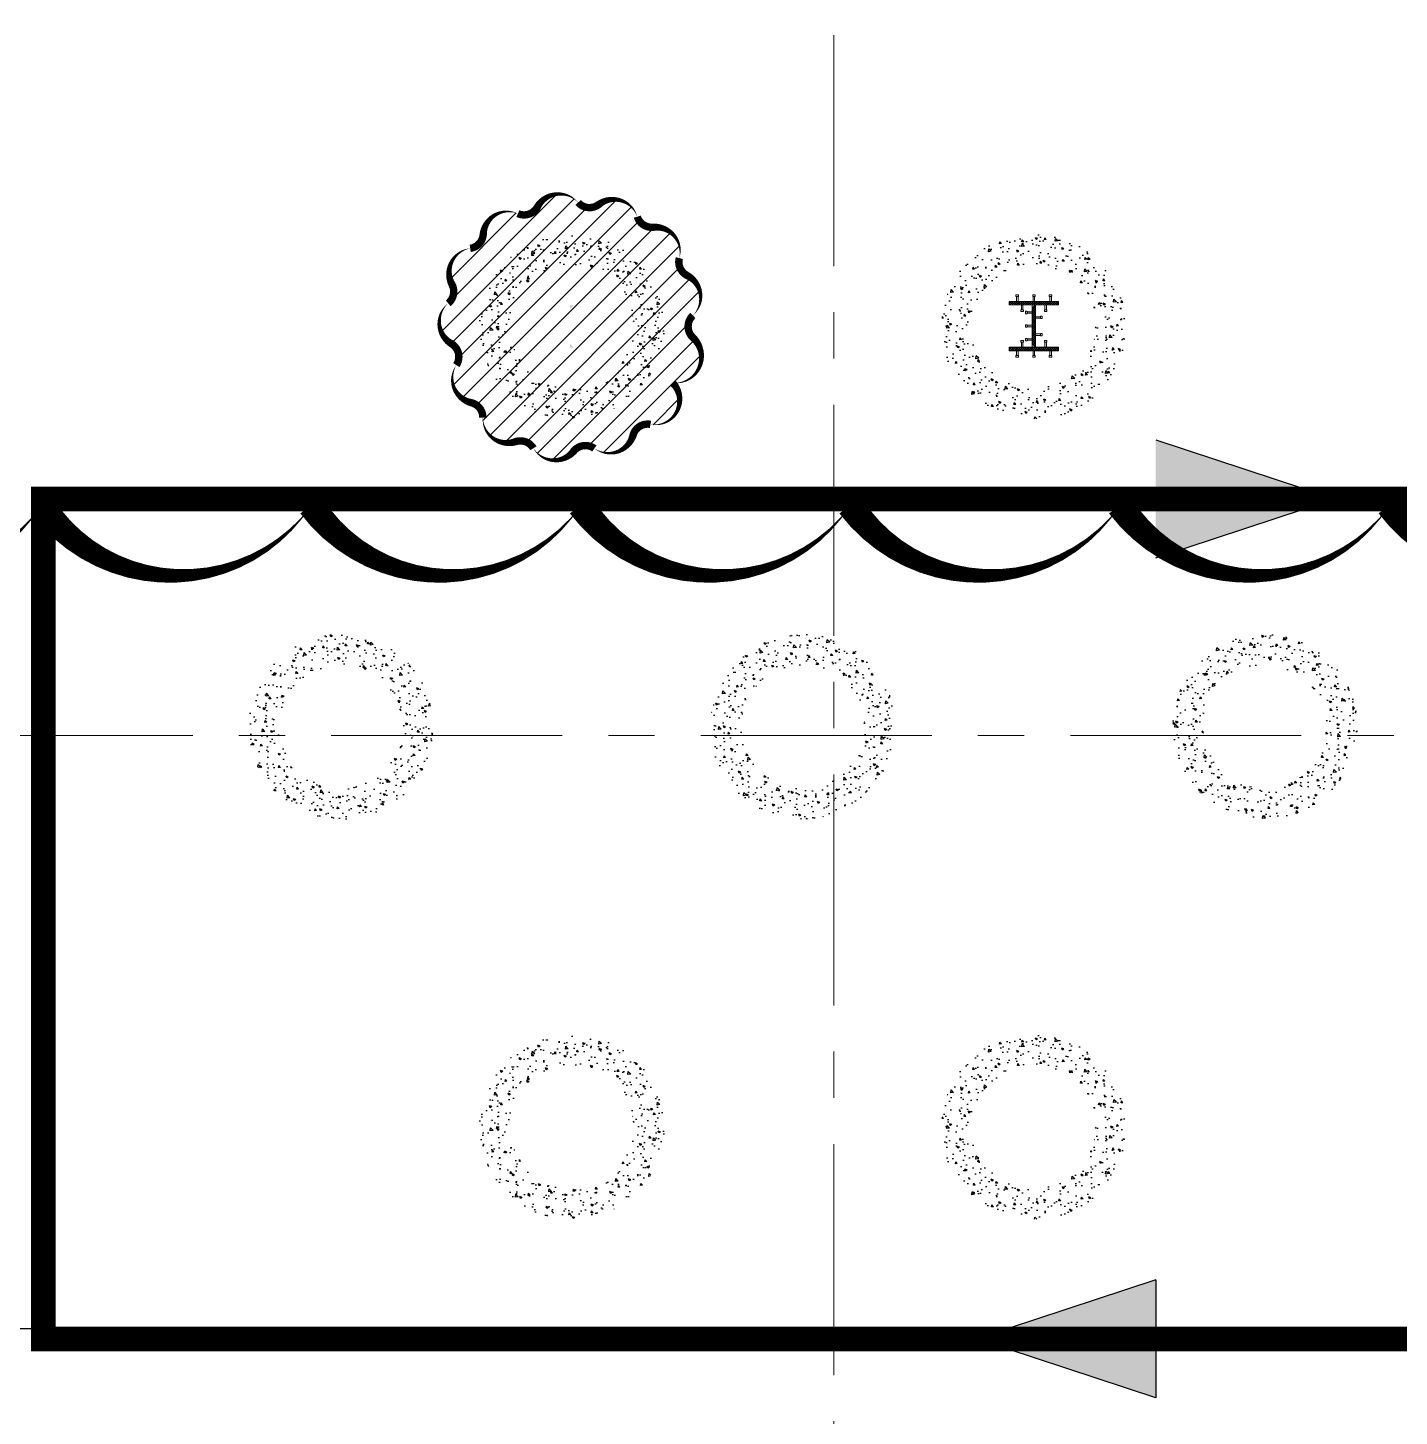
# Model space of a CAD drawing. Header units: millimetres. Extents: x -346728 to 1320345, y -537202 to -385966.
# Drawn here: x 383628 to 394762, y -445417 to -434149 of the extents above; entities that cross this region are included whole.
import ezdxf

# ---------------------------------------------------------------- set-up
doc = ezdxf.new("R2010")
doc.units = ezdxf.units.MM
doc.header["$LTSCALE"] = 100
doc.linetypes.add('X1326_GLB$0$CENTER', pattern=[2, 1.25, -0.25, 0.25, -0.25])
for name, color, linetype, lineweight in [('A-giao thong', 8, 'Continuous', 15), ('KCMANH', 8, 'Continuous', 13), ('KINGPOST', 5, 'Continuous', 20), ('X1326_GLB$0$A-tim', 8, 'X1326_GLB$0$CENTER', 9)]:
    doc.layers.add(name, color=color, linetype=linetype, lineweight=lineweight)
for name, color, linetype in [('hach', 253, 'Continuous'), ('PL', 3, 'Continuous'), ('thep doc', 6, 'Continuous'), ('X1326_COL_B4$0$CS', 253, 'Continuous')]:
    doc.layers.add(name, color=color, linetype=linetype)
pattern_1 = [(45, (188543.33, 11377564.439), (-8.980256121, 8.980256121), []), (135, (188543.33, 11377564.439), (-8.980256121, -8.980256121), [])]

# ---------------------------------------------------------------- blocks, each defined once
blk = doc.blocks.new('LVL-KHUNGTEN')
blk.add_lwpolyline([(61072.9, 41092.8), (119123.5, 41092.8), (119123.5, 61.9), (61072.9, 61.9)], close=True)
blk = doc.blocks.new('KP50 TOI SAN L1')
at = {"ltscale": 0.1}
h = blk.add_hatch(color=3, dxfattribs=at)
h.dxf.hatch_style = 1
h.paths.add_polyline_path([(14, 171), (-14, 171), (-14, 142)])
h.paths.add_polyline_path([(-14, -142), (-14, -171), (14, -171)])
at = {"layer": 'KCMANH', "linetype": 'ByBlock'}
h = blk.add_hatch(dxfattribs=at)
h.set_pattern_fill('ANSI37', color=3, scale=4, style=0)
h.set_pattern_definition(pattern_1)
h.paths.add_polyline_path([(-200, 200), (-200, 171), (200, 171), (200, 200)])
h = blk.add_hatch(dxfattribs=at)
h.set_pattern_fill('ANSI37', color=3, scale=4, style=0)
h.set_pattern_definition([(45, (188728.93, 11377564.439), (-8.980256121, 8.980256121), []), (135, (188728.93, 11377564.439), (-8.980256121, -8.980256121), [])])
h.paths.add_polyline_path([(14, 171), (-14, 142), (-14, -142), (14, -171)])
h = blk.add_hatch(dxfattribs=at)
h.set_pattern_fill('ANSI37', color=3, scale=4, style=0)
h.set_pattern_definition(pattern_1)
h.paths.add_polyline_path([(-200, -171), (-200, -200), (200, -200), (200, -171)])
for p, q in [((-125, 253), (-146, 253)), ((-146, 240), (-146, 253)), ((-125, 240), (-146, 240)), ((-142, 200), (-142, 240)), ((-129, 200), (-129, 240)), ((-125, 240), (-125, 253)), ((-10, 253), (10, 253)), ((-10, 240), (-10, 253)), ((-10, 240), (10, 240)), ((-6, 200), (-6, 240)), ((6, 200), (6, 240)), ((10, 240), (10, 253)), ((125, 253), (146, 253)), ((125, 240), (125, 253)), ((125, 240), (146, 240)), ((129, 200), (129, 240)), ((142, 200), (142, 240)), ((146, 240), (146, 253)), ((-85, 131), (-106, 131)), ((-106, 131), (-106, 118)), ((-85, 118), (-106, 118)), ((-102, 171), (-102, 131)), ((-89, 171), (-89, 131)), ((-85, 131), (-85, 118)), ((-67, 100), (-67, 120)), ((-54, 120), (-67, 120)), ((-54, 100), (-54, 120)), ((-14, 116), (-54, 116)), ((85, 131), (106, 131)), ((85, 131), (85, 118)), ((85, 118), (106, 118)), ((89, 171), (89, 131)), ((102, 171), (102, 131)), ((106, 131), (106, 118)), ((-54, 100), (-67, 100)), ((-67, 10), (-67, -10)), ((-54, 10), (-67, 10)), ((-14, 104), (-54, 104)), ((-54, 10), (-54, -10)), ((-14, 6), (-54, 6)), ((14, 76), (54, 76)), ((14, 64), (54, 64)), ((54, 60), (54, 80)), ((54, 80), (67, 80)), ((54, 60), (67, 60)), ((67, 60), (67, 80)), ((-54, -10), (-67, -10)), ((-67, -100), (-67, -120)), ((-54, -100), (-67, -100)), ((-14, -6), (-54, -6)), ((-54, -100), (-54, -120)), ((-14, -104), (-54, -104)), ((14, -64), (54, -64)), ((14, -76), (54, -76)), ((54, -60), (54, -80)), ((54, -60), (67, -60)), ((54, -80), (67, -80)), ((67, -60), (67, -80)), ((-142, -200), (-142, -240)), ((-129, -200), (-129, -240)), ((-85, -118), (-106, -118)), ((-106, -131), (-106, -118)), ((-85, -131), (-106, -131)), ((-102, -171), (-102, -131)), ((-89, -171), (-89, -131)), ((-85, -131), (-85, -118)), ((-54, -120), (-67, -120)), ((-14, -116), (-54, -116)), ((-6, -200), (-6, -240)), ((6, -200), (6, -240)), ((85, -118), (106, -118)), ((85, -131), (85, -118)), ((85, -131), (106, -131)), ((89, -171), (89, -131)), ((102, -171), (102, -131)), ((106, -131), (106, -118)), ((129, -200), (129, -240)), ((142, -200), (142, -240)), ((-125, -240), (-146, -240)), ((-146, -240), (-146, -253)), ((-125, -253), (-146, -253)), ((-125, -240), (-125, -253)), ((-10, -240), (10, -240)), ((-10, -240), (-10, -253)), ((-10, -253), (10, -253)), ((10, -240), (10, -253)), ((125, -240), (146, -240)), ((125, -240), (125, -253)), ((125, -253), (146, -253)), ((146, -240), (146, -253))]:
    blk.add_line(p, q, dxfattribs=at)
at = {"layer": 'KCMANH', "color": 3, "linetype": 'ByBlock'}
blk.add_line((-200, 200), (200, 200), dxfattribs=at)
at = {"layer": 'KINGPOST', "color": 3, "linetype": 'ByBlock'}
for p, q in [((-200, 171), (-200, 200)), ((-200, 171), (200, 171)), ((-14, 171), (-14, -171)), ((-14, 142), (14, 171)), ((14, 171), (14, -171)), ((200, 171), (200, 200)), ((-200, -171), (200, -171)), ((-200, -171), (-200, -200)), ((-200, -200), (200, -200)), ((-14, -142), (14, -171)), ((200, -171), (200, -200))]:
    blk.add_line(p, q, dxfattribs=at)
at = {"layer": 'KINGPOST', "color": 6, "linetype": 'ByBlock'}
blk.add_lwpolyline([(-14, 0), (14, 0)], dxfattribs=at)
blk = doc.blocks.new('B1 Kingpost Layout Plan1')
at = {"layer": 'KCMANH', "linetype": 'ByBlock'}
blk.add_blockref('KP50 TOI SAN L1', (21200, -21804, 0), dxfattribs=at)

msp = doc.modelspace()

# ---------------------------------------------------------------- hatches: boundary and pattern name
at = {"ltscale": 0.1}
h = msp.add_hatch(color=3, dxfattribs=at)
h.dxf.hatch_style = 1
h.paths.add_polyline_path([(388060.3, -436402.8), (388031.5, -436402.8), (388031.5, -436431.6)])
h.paths.add_polyline_path([(388031.5, -436716.4), (388031.5, -436745.2), (388060.3, -436745.2)])
at = {"layer": 'A-giao thong', "transparency": 33554572}
h = msp.add_hatch(dxfattribs=at)
h.set_pattern_fill('ANSI31', color=256, scale=1000)
h.set_pattern_definition([(45, (349696.97, -533830.62), (-88.38835, 88.38835), [])])
edge = h.paths.add_edge_path()
edge.add_arc((388891.1, -436338.3), 200.1, 313.189, 423.189)
edge.add_arc((389036.9, -436049.8), 123.2, 165.32463, 243.189, ccw=False)
edge.add_arc((388723.9, -435967.8), 200.3, 345.32463, 455.32463)
edge.add_arc((388693.9, -435645.7), 123.2, 197.45235, 275.32463, ccw=False)
edge.add_arc((388385.3, -435742.7), 200.2, 17.45235, 127.45235)
edge.add_arc((388188.7, -435485.9), 123.2, 221.33742, 307.45235, ccw=False)
edge.add_arc((387943.6, -435701.5), 203.2, 41.33742, 151.33742)
edge.add_arc((387657.2, -435545), 123.2, 245.97207, 331.33742, ccw=False)
edge.add_arc((387525.5, -435840.4), 200.3, 65.97207, 175.97207)
edge.add_arc((387202.9, -435817.6), 123.2, 278.09941, 355.97207, ccw=False)
edge.add_arc((387248.5, -436137.9), 200.3, 98.09941, 208.09941)
edge.add_arc((386963.1, -436290.3), 123.2, -50.51419, 28.09941, ccw=False)
edge.add_arc((387169, -436540.2), 200.7, 129.48581, 239.48581)
edge.add_arc((387004.6, -436819.2), 123.2, -33.38585, 59.48581, ccw=False)
edge.add_arc((387274.5, -436997.1), 200.1, 146.61415, 256.61415)
edge.add_arc((387199.7, -437311.6), 123.2, -1.25134, 76.61415, ccw=False)
edge.add_arc((387523.1, -437318.7), 200.3, 178.74866, 288.74866)
edge.add_arc((387627.1, -437625), 123.2, 30.87684, 108.74866, ccw=False)
edge.add_arc((387904.7, -437459.1), 200.2, 210.87684, 320.87684)
edge.add_arc((388155.6, -437663.1), 123.2, 54.01227, 140.87684, ccw=False)
edge.add_arc((388347.3, -437399.1), 203.1, 234.01227, 344.01227)
edge.add_arc((388661, -437489), 123.2, 79.39644, 164.01227, ccw=False)
edge.add_arc((388720.6, -437171), 200.3, 259.39644, 404.1286)
edge.add_arc((388885.4, -436820.7), 212, 264.27964, 407.39823)
edge.add_arc((389112.3, -436574), 123.2, 133.189, 227.39823, ccw=False)
at = {"layer": 'hach'}
h = msp.add_hatch(dxfattribs=at)
h.set_pattern_fill('ANSI31', color=256, scale=70)
h.set_pattern_definition([(45, (342151.22, -508591.22), (-157.15448, 157.15448), [])])
h.paths.add_polyline_path([(362433.4, -410142.2), (348853.9, -428107.5), (376146.7, -501359), (382446.8, -503970.9), (458369.1, -469396.6), (462927.9, -462329.4), (462919.8, -415142.7), (457917.8, -410142.2)])
h.paths.add_polyline_path([(363030.6, -411342.2), (350208.3, -428305.7), (377088.8, -500450.6), (382424.3, -502662.6), (457551.5, -468450.4), (461727.8, -461976.1), (461719.7, -415639.4), (457420.9, -411342.2)], flags=16)
h = msp.add_hatch(dxfattribs=at)
h.set_pattern_fill('AR-CONC', color=256, scale=4)
h.set_pattern_definition([(50, (342151.2, -508591.2), (728.7387, -63.7563), [76.2, -838.2]), (355, (342151.2, -508591.2), (-140.9737, 764.2274), [60.96, -670.5623]), (100.45144, (342211.95, -508596.54), (587.765, 700.471), [64.76, -712.361]), (46.1842, (342151.2, -508388), (1084.316, -168.1693), [114.3, -1257.3]), (96.63556, (342241.6, -508402), (949.6165, 989.7045), [97.14, -1068.5424]), (351.18415, (342151.2, -508388), (949.6165, 989.7045), [91.44, -1005.839]), (21, (342252.8, -508438.8), (606.4576, -409.0608), [76.2, -838.2]), (326, (342252.8, -508438.8), (247.208, 736.752), [60.96, -670.56]), (71.45144, (342303.36, -508472.9), (853.6657, 327.691), [64.76, -712.3598]), (37.5, (342151.22, -508591.22), (12.3544, 338.22016), [0, -662.432, 0, -680.72, 0, -673.1]), (7.5, (342151.22, -508591.22), (267.27865, 400.7223), [0, -388.112, 0, -647.192, 0, -256.54]), (327.5, (341924.65, -508591.22), (542.3624, -22.91498), [0, -254, 0, -792.48, 0, -1051.56]), (317.5, (341823.05, -508591.2), (592.5167, 101.706), [0, -330.2, 0, -526.288, 0, -746.76])])
h.paths.add_polyline_path([(362433.4, -410142.2), (348853.9, -428107.5), (376146.7, -501359), (382446.8, -503970.9), (458369.1, -469396.6), (462927.9, -462329.4), (462919.8, -415142.7), (457917.8, -410142.2)])
h.paths.add_polyline_path([(363030.6, -411342.2), (350208.3, -428305.7), (377088.8, -500450.6), (382424.3, -502662.6), (457551.5, -468450.4), (461727.8, -461976.1), (461719.7, -415639.4), (457420.9, -411342.2)], flags=16)
at = {"layer": 'PL'}
h = msp.add_hatch(dxfattribs=at)
h.set_pattern_fill('AR-CONC', color=6)
h.set_pattern_definition([(130, (395547.7, -449035.26), (-182.1847, -15.9391), [19.05, -209.55]), (185, (395547.7, -449035.26), (35.2434, 191.0568), [15.24, -167.6406]), (79.5486, (395532.52, -449036.6), (-146.9412, 175.1178), [16.19, -178.0902]), (133.8158, (395547.7, -448984.46), (-271.079, -42.0423), [28.575, -314.325]), (83.3644, (395525.12, -448987.97), (-237.404, 247.426), [24.285, -267.1356]), (188.8158, (395547.7, -448984.46), (-237.404, 247.426), [22.86, -251.4597]), (159, (395522.3, -448997.16), (-151.6144, -102.2652), [19.05, -209.55]), (214, (395522.3, -448997.16), (-61.802, 184.188), [15.24, -167.64]), (108.5486, (395509.67, -449005.69), (-213.4164, 81.9228), [16.19, -178.09]), (142.5, (395547.706, -449035.264), (-3.0886, 84.55504), [0, -165.608, 0, -170.18, 0, -168.275]), (172.5, (395547.71, -449035.26), (-66.81966, 100.1806), [0, -97.028, 0, -161.798, 0, -64.135]), (212.5, (395604.35, -449035.264), (-135.5906, -5.72874), [0, -63.5, 0, -198.12, 0, -262.89]), (222.5, (395629.75, -449035.26), (-148.1292, 25.4265), [0, -82.55, 0, -131.572, 0, -186.69])])
edge = h.paths.add_edge_path()
edge.add_ellipse((388045.9, -436574), major_axis=(530.3, 530.3), ratio=1, start_angle=135, end_angle=315)
edge.add_ellipse((388045.9, -436574), major_axis=(530.3, 530.3), ratio=1, start_angle=315, end_angle=495)
edge = h.paths.add_edge_path(flags=16)
edge.add_ellipse((388045.9, -436574), major_axis=(-353.6, 353.6), ratio=1, start_angle=45, end_angle=225, ccw=False)
edge.add_ellipse((388045.9, -436574), major_axis=(-353.6, 353.6), ratio=1, start_angle=-135, end_angle=45, ccw=False)
h.paths.add_polyline_path([(388045.9, -436074), (388479, -436824), (387612.9, -436824)], flags=0)
h = msp.add_hatch(dxfattribs=at)
h.set_pattern_fill('AR-CONC', color=6)
h.set_pattern_definition([(130, (395547.7, -449035.26), (-182.1847, -15.9391), [19.05, -209.55]), (185, (395547.7, -449035.26), (35.2434, 191.0568), [15.24, -167.6406]), (79.5486, (395532.52, -449036.6), (-146.9412, 175.1178), [16.19, -178.0902]), (133.8158, (395547.7, -448984.46), (-271.079, -42.0423), [28.575, -314.325]), (83.3644, (395525.12, -448987.97), (-237.404, 247.426), [24.285, -267.1356]), (188.8158, (395547.7, -448984.46), (-237.404, 247.426), [22.86, -251.4597]), (159, (395522.3, -448997.16), (-151.6144, -102.2652), [19.05, -209.55]), (214, (395522.3, -448997.16), (-61.802, 184.188), [15.24, -167.64]), (108.5486, (395509.67, -449005.69), (-213.4164, 81.9228), [16.19, -178.09]), (142.5, (395547.706, -449035.264), (-3.0886, 84.55504), [0, -165.608, 0, -170.18, 0, -168.275]), (172.5, (395547.71, -449035.26), (-66.81966, 100.1806), [0, -97.028, 0, -161.798, 0, -64.135]), (212.5, (395604.35, -449035.264), (-135.5906, -5.72874), [0, -63.5, 0, -198.12, 0, -262.89]), (222.5, (395629.75, -449035.26), (-148.1292, 25.4265), [0, -82.55, 0, -131.572, 0, -186.69])])
edge = h.paths.add_edge_path()
edge.add_ellipse((388045.9, -436574), major_axis=(530.3, 530.3), ratio=1, start_angle=135, end_angle=315)
edge.add_ellipse((388045.9, -436574), major_axis=(530.3, 530.3), ratio=1, start_angle=315, end_angle=495)
edge = h.paths.add_edge_path(flags=16)
edge.add_ellipse((388045.9, -436574), major_axis=(-353.6, 353.6), ratio=1, start_angle=45, end_angle=225, ccw=False)
edge.add_ellipse((388045.9, -436574), major_axis=(353.6, 353.6), ratio=1, start_angle=-45, end_angle=135, ccw=False)
h.paths.add_polyline_path([(388045.9, -436074), (388479, -436824), (387612.9, -436824)], flags=0)
h = msp.add_hatch(dxfattribs=at)
h.set_pattern_fill('AR-CONC', color=6)
h.set_pattern_definition([(130, (391797.7, -449035.26), (-182.1847, -15.9391), [19.05, -209.55]), (185, (391797.7, -449035.26), (35.2434, 191.0568), [15.24, -167.6406]), (79.5486, (391782.52, -449036.6), (-146.9412, 175.1178), [16.19, -178.0902]), (133.8158, (391797.7, -448984.46), (-271.079, -42.0423), [28.575, -314.325]), (83.3644, (391775.12, -448987.97), (-237.404, 247.426), [24.285, -267.1356]), (188.8158, (391797.7, -448984.46), (-237.404, 247.426), [22.86, -251.46]), (159, (391772.3, -448997.16), (-151.6144, -102.2652), [19.05, -209.55]), (214, (391772.3, -448997.16), (-61.802, 184.188), [15.24, -167.64]), (108.5486, (391759.67, -449005.69), (-213.4164, 81.9228), [16.19, -178.09]), (142.5, (391797.706, -449035.264), (-3.0886, 84.55504), [0, -165.608, 0, -170.18, 0, -168.275]), (172.5, (391797.71, -449035.26), (-66.81966, 100.1806), [0, -97.028, 0, -161.798, 0, -64.135]), (212.5, (391854.35, -449035.264), (-135.5906, -5.72874), [0, -63.5, 0, -198.12, 0, -262.89]), (222.5, (391879.75, -449035.26), (-148.1292, 25.4265), [0, -82.55, 0, -131.572, 0, -186.69])])
edge = h.paths.add_edge_path()
edge.add_ellipse((391795.9, -436574), major_axis=(530.3, 530.3), ratio=1, start_angle=135, end_angle=315)
edge.add_ellipse((391795.9, -436574), major_axis=(530.3, 530.3), ratio=1, start_angle=315, end_angle=495)
edge = h.paths.add_edge_path(flags=16)
edge.add_ellipse((391795.9, -436574), major_axis=(-353.6, 353.6), ratio=1, start_angle=45, end_angle=225, ccw=False)
edge.add_ellipse((391795.9, -436574), major_axis=(-353.6, 353.6), ratio=1, start_angle=-135, end_angle=45, ccw=False)
h.paths.add_polyline_path([(391795.9, -436074), (392229, -436824), (391362.9, -436824)], flags=0)
h = msp.add_hatch(dxfattribs=at)
h.set_pattern_fill('AR-CONC', color=6)
h.set_pattern_definition([(130, (391797.7, -449035.26), (-182.1847, -15.9391), [19.05, -209.55]), (185, (391797.7, -449035.26), (35.2434, 191.0568), [15.24, -167.6406]), (79.5486, (391782.52, -449036.6), (-146.9412, 175.1178), [16.19, -178.0902]), (133.8158, (391797.7, -448984.46), (-271.079, -42.0423), [28.575, -314.325]), (83.3644, (391775.12, -448987.97), (-237.404, 247.426), [24.285, -267.1356]), (188.8158, (391797.7, -448984.46), (-237.404, 247.426), [22.86, -251.46]), (159, (391772.3, -448997.16), (-151.6144, -102.2652), [19.05, -209.55]), (214, (391772.3, -448997.16), (-61.802, 184.188), [15.24, -167.64]), (108.5486, (391759.67, -449005.69), (-213.4164, 81.9228), [16.19, -178.09]), (142.5, (391797.706, -449035.264), (-3.0886, 84.55504), [0, -165.608, 0, -170.18, 0, -168.275]), (172.5, (391797.71, -449035.26), (-66.81966, 100.1806), [0, -97.028, 0, -161.798, 0, -64.135]), (212.5, (391854.35, -449035.264), (-135.5906, -5.72874), [0, -63.5, 0, -198.12, 0, -262.89]), (222.5, (391879.75, -449035.26), (-148.1292, 25.4265), [0, -82.55, 0, -131.572, 0, -186.69])])
edge = h.paths.add_edge_path()
edge.add_ellipse((391795.9, -436574), major_axis=(530.3, 530.3), ratio=1, start_angle=135, end_angle=315)
edge.add_ellipse((391795.9, -436574), major_axis=(530.3, 530.3), ratio=1, start_angle=315, end_angle=495)
edge = h.paths.add_edge_path(flags=16)
edge.add_ellipse((391795.9, -436574), major_axis=(-353.6, 353.6), ratio=1, start_angle=45, end_angle=225, ccw=False)
edge.add_ellipse((391795.9, -436574), major_axis=(353.6, 353.6), ratio=1, start_angle=-45, end_angle=135, ccw=False)
h.paths.add_polyline_path([(391795.9, -436074), (392229, -436824), (391362.9, -436824)], flags=0)
h = msp.add_hatch(dxfattribs=at)
h.set_pattern_fill('AR-CONC', color=6)
h.set_pattern_definition([(130, (397422.7, -452282.86), (-182.1847, -15.9391), [19.05, -209.55]), (185, (397422.7, -452282.86), (35.2434, 191.0568), [15.24, -167.6406]), (79.5486, (397407.52, -452284.19), (-146.9412, 175.1178), [16.19, -178.0902]), (133.8158, (397422.7, -452232.06), (-271.079, -42.0423), [28.575, -314.325]), (83.3644, (397400.12, -452235.56), (-237.404, 247.426), [24.285, -267.1356]), (188.8158, (397422.7, -452232.06), (-237.404, 247.426), [22.86, -251.4597]), (159, (397397.3, -452244.76), (-151.6144, -102.2652), [19.05, -209.55]), (214, (397397.3, -452244.76), (-61.802, 184.188), [15.24, -167.64]), (108.5486, (397384.67, -452253.28), (-213.4164, 81.9228), [16.19, -178.09]), (142.5, (397422.706, -452282.86), (-3.0886, 84.55504), [0, -165.608, 0, -170.18, 0, -168.275]), (172.5, (397422.71, -452282.86), (-66.81966, 100.18057), [0, -97.028, 0, -161.798, 0, -64.135]), (212.5, (397479.35, -452282.86), (-135.5906, -5.72874), [0, -63.5, 0, -198.12, 0, -262.89]), (222.5, (397504.75, -452282.86), (-148.1292, 25.4265), [0, -82.55, 0, -131.572, 0, -186.69])])
edge = h.paths.add_edge_path()
edge.add_ellipse((386170.9, -439821.6), major_axis=(-530.3, 530.3), ratio=1, start_angle=45, end_angle=225)
edge.add_ellipse((386170.9, -439821.6), major_axis=(530.3, 530.3), ratio=1, start_angle=315, end_angle=495)
edge = h.paths.add_edge_path(flags=16)
edge.add_ellipse((386170.9, -439821.6), major_axis=(353.6, 353.6), ratio=1, start_angle=135, end_angle=315, ccw=False)
edge.add_ellipse((386170.9, -439821.6), major_axis=(-353.6, 353.6), ratio=1, start_angle=-135, end_angle=45, ccw=False)
h.paths.add_polyline_path([(386170.9, -439321.6), (386604, -440071.6), (385737.9, -440071.6)], flags=0)
h = msp.add_hatch(dxfattribs=at)
h.set_pattern_fill('AR-CONC', color=6)
h.set_pattern_definition([(130, (397422.7, -452282.86), (-182.1847, -15.9391), [19.05, -209.55]), (185, (397422.7, -452282.86), (35.2434, 191.0568), [15.24, -167.6406]), (79.5486, (397407.52, -452284.19), (-146.9412, 175.1178), [16.19, -178.0902]), (133.8158, (397422.7, -452232.06), (-271.079, -42.0423), [28.575, -314.325]), (83.3644, (397400.12, -452235.56), (-237.404, 247.426), [24.285, -267.1356]), (188.8158, (397422.7, -452232.06), (-237.404, 247.426), [22.86, -251.4597]), (159, (397397.3, -452244.76), (-151.6144, -102.2652), [19.05, -209.55]), (214, (397397.3, -452244.76), (-61.802, 184.188), [15.24, -167.64]), (108.5486, (397384.67, -452253.28), (-213.4164, 81.9228), [16.19, -178.09]), (142.5, (397422.706, -452282.86), (-3.0886, 84.55504), [0, -165.608, 0, -170.18, 0, -168.275]), (172.5, (397422.71, -452282.86), (-66.81966, 100.18057), [0, -97.028, 0, -161.798, 0, -64.135]), (212.5, (397479.35, -452282.86), (-135.5906, -5.72874), [0, -63.5, 0, -198.12, 0, -262.89]), (222.5, (397504.75, -452282.86), (-148.1292, 25.4265), [0, -82.55, 0, -131.572, 0, -186.69])])
edge = h.paths.add_edge_path()
edge.add_ellipse((386170.9, -439821.6), major_axis=(530.3, 530.3), ratio=1, start_angle=135, end_angle=315)
edge.add_ellipse((386170.9, -439821.6), major_axis=(-530.3, 530.3), ratio=1, start_angle=225, end_angle=405)
edge = h.paths.add_edge_path(flags=16)
edge.add_ellipse((386170.9, -439821.6), major_axis=(-353.6, 353.6), ratio=1, start_angle=45, end_angle=225, ccw=False)
edge.add_ellipse((386170.9, -439821.6), major_axis=(353.6, 353.6), ratio=1, start_angle=-45, end_angle=135, ccw=False)
h.paths.add_polyline_path([(386170.9, -439321.6), (386604, -440071.6), (385737.9, -440071.6)], flags=0)
h = msp.add_hatch(dxfattribs=at)
h.set_pattern_fill('AR-CONC', color=6)
h.set_pattern_definition([(130, (393672.7, -452282.86), (-182.1847, -15.9391), [19.05, -209.55]), (185, (393672.7, -452282.86), (35.2434, 191.0568), [15.24, -167.6406]), (79.5486, (393657.52, -452284.19), (-146.9412, 175.1178), [16.19, -178.0902]), (133.8158, (393672.7, -452232.06), (-271.079, -42.0423), [28.575, -314.325]), (83.3644, (393650.12, -452235.56), (-237.404, 247.426), [24.285, -267.1356]), (188.8158, (393672.7, -452232.06), (-237.404, 247.426), [22.86, -251.46]), (159, (393647.3, -452244.76), (-151.6144, -102.2652), [19.05, -209.55]), (214, (393647.3, -452244.76), (-61.802, 184.188), [15.24, -167.64]), (108.5486, (393634.67, -452253.28), (-213.4164, 81.9228), [16.19, -178.09]), (142.5, (393672.706, -452282.86), (-3.0886, 84.55504), [0, -165.608, 0, -170.18, 0, -168.275]), (172.5, (393672.71, -452282.86), (-66.81966, 100.1806), [0, -97.028, 0, -161.798, 0, -64.135]), (212.5, (393729.35, -452282.86), (-135.5906, -5.72874), [0, -63.5, 0, -198.12, 0, -262.89]), (222.5, (393754.75, -452282.86), (-148.1292, 25.4265), [0, -82.55, 0, -131.572, 0, -186.69])])
edge = h.paths.add_edge_path()
edge.add_ellipse((389920.9, -439821.6), major_axis=(-530.3, 530.3), ratio=1, start_angle=45, end_angle=225)
edge.add_ellipse((389920.9, -439821.6), major_axis=(530.3, 530.3), ratio=1, start_angle=315, end_angle=495)
edge = h.paths.add_edge_path(flags=16)
edge.add_ellipse((389920.9, -439821.6), major_axis=(353.6, 353.6), ratio=1, start_angle=135, end_angle=315, ccw=False)
edge.add_ellipse((389920.9, -439821.6), major_axis=(-353.6, 353.6), ratio=1, start_angle=-135, end_angle=45, ccw=False)
h.paths.add_polyline_path([(389920.9, -439321.6), (390354, -440071.6), (389487.9, -440071.6)], flags=0)
h = msp.add_hatch(dxfattribs=at)
h.set_pattern_fill('AR-CONC', color=6)
h.set_pattern_definition([(130, (393672.7, -452282.86), (-182.1847, -15.9391), [19.05, -209.55]), (185, (393672.7, -452282.86), (35.2434, 191.0568), [15.24, -167.6406]), (79.5486, (393657.52, -452284.19), (-146.9412, 175.1178), [16.19, -178.0902]), (133.8158, (393672.7, -452232.06), (-271.079, -42.0423), [28.575, -314.325]), (83.3644, (393650.12, -452235.56), (-237.404, 247.426), [24.285, -267.1356]), (188.8158, (393672.7, -452232.06), (-237.404, 247.426), [22.86, -251.46]), (159, (393647.3, -452244.76), (-151.6144, -102.2652), [19.05, -209.55]), (214, (393647.3, -452244.76), (-61.802, 184.188), [15.24, -167.64]), (108.5486, (393634.67, -452253.28), (-213.4164, 81.9228), [16.19, -178.09]), (142.5, (393672.706, -452282.86), (-3.0886, 84.55504), [0, -165.608, 0, -170.18, 0, -168.275]), (172.5, (393672.71, -452282.86), (-66.81966, 100.1806), [0, -97.028, 0, -161.798, 0, -64.135]), (212.5, (393729.35, -452282.86), (-135.5906, -5.72874), [0, -63.5, 0, -198.12, 0, -262.89]), (222.5, (393754.75, -452282.86), (-148.1292, 25.4265), [0, -82.55, 0, -131.572, 0, -186.69])])
edge = h.paths.add_edge_path()
edge.add_ellipse((389920.9, -439821.6), major_axis=(530.3, 530.3), ratio=1, start_angle=135, end_angle=315)
edge.add_ellipse((389920.9, -439821.6), major_axis=(-530.3, 530.3), ratio=1, start_angle=225, end_angle=405)
edge = h.paths.add_edge_path(flags=16)
edge.add_ellipse((389920.9, -439821.6), major_axis=(-353.6, 353.6), ratio=1, start_angle=45, end_angle=225, ccw=False)
edge.add_ellipse((389920.9, -439821.6), major_axis=(353.6, 353.6), ratio=1, start_angle=-45, end_angle=135, ccw=False)
h.paths.add_polyline_path([(389920.9, -439321.6), (390354, -440071.6), (389487.9, -440071.6)], flags=0)
h = msp.add_hatch(dxfattribs=at)
h.set_pattern_fill('AR-CONC', color=6)
h.set_pattern_definition([(130, (389922.7, -452282.86), (-182.1847, -15.9391), [19.05, -209.55]), (185, (389922.7, -452282.86), (35.2434, 191.0568), [15.24, -167.6406]), (79.5486, (389907.52, -452284.19), (-146.9412, 175.1178), [16.19, -178.0902]), (133.8158, (389922.7, -452232.06), (-271.079, -42.0423), [28.575, -314.325]), (83.3644, (389900.12, -452235.56), (-237.404, 247.426), [24.285, -267.1356]), (188.8158, (389922.7, -452232.06), (-237.404, 247.426), [22.86, -251.46]), (159, (389897.3, -452244.76), (-151.6144, -102.2652), [19.05, -209.55]), (214, (389897.3, -452244.76), (-61.802, 184.188), [15.24, -167.64]), (108.5486, (389884.67, -452253.28), (-213.4164, 81.9228), [16.19, -178.09]), (142.5, (389922.706, -452282.86), (-3.0886, 84.55504), [0, -165.608, 0, -170.18, 0, -168.275]), (172.5, (389922.71, -452282.86), (-66.81966, 100.1806), [0, -97.028, 0, -161.798, 0, -64.135]), (212.5, (389979.35, -452282.86), (-135.5906, -5.72874), [0, -63.5, 0, -198.12, 0, -262.89]), (222.5, (390004.75, -452282.86), (-148.1292, 25.4265), [0, -82.55, 0, -131.572, 0, -186.69])])
edge = h.paths.add_edge_path()
edge.add_ellipse((393670.9, -439821.6), major_axis=(-530.3, 530.3), ratio=1, start_angle=45, end_angle=225)
edge.add_ellipse((393670.9, -439821.6), major_axis=(530.3, 530.3), ratio=1, start_angle=315, end_angle=495)
edge = h.paths.add_edge_path(flags=16)
edge.add_ellipse((393670.9, -439821.6), major_axis=(353.6, 353.6), ratio=1, start_angle=135, end_angle=315, ccw=False)
edge.add_ellipse((393670.9, -439821.6), major_axis=(-353.6, 353.6), ratio=1, start_angle=-135, end_angle=45, ccw=False)
h.paths.add_polyline_path([(393670.9, -439321.6), (394104, -440071.6), (393237.9, -440071.6)], flags=0)
h = msp.add_hatch(dxfattribs=at)
h.set_pattern_fill('AR-CONC', color=6)
h.set_pattern_definition([(130, (389922.7, -452282.86), (-182.1847, -15.9391), [19.05, -209.55]), (185, (389922.7, -452282.86), (35.2434, 191.0568), [15.24, -167.6406]), (79.5486, (389907.52, -452284.19), (-146.9412, 175.1178), [16.19, -178.0902]), (133.8158, (389922.7, -452232.06), (-271.079, -42.0423), [28.575, -314.325]), (83.3644, (389900.12, -452235.56), (-237.404, 247.426), [24.285, -267.1356]), (188.8158, (389922.7, -452232.06), (-237.404, 247.426), [22.86, -251.46]), (159, (389897.3, -452244.76), (-151.6144, -102.2652), [19.05, -209.55]), (214, (389897.3, -452244.76), (-61.802, 184.188), [15.24, -167.64]), (108.5486, (389884.67, -452253.28), (-213.4164, 81.9228), [16.19, -178.09]), (142.5, (389922.706, -452282.86), (-3.0886, 84.55504), [0, -165.608, 0, -170.18, 0, -168.275]), (172.5, (389922.71, -452282.86), (-66.81966, 100.1806), [0, -97.028, 0, -161.798, 0, -64.135]), (212.5, (389979.35, -452282.86), (-135.5906, -5.72874), [0, -63.5, 0, -198.12, 0, -262.89]), (222.5, (390004.75, -452282.86), (-148.1292, 25.4265), [0, -82.55, 0, -131.572, 0, -186.69])])
edge = h.paths.add_edge_path()
edge.add_ellipse((393670.9, -439821.6), major_axis=(530.3, 530.3), ratio=1, start_angle=135, end_angle=315)
edge.add_ellipse((393670.9, -439821.6), major_axis=(-530.3, 530.3), ratio=1, start_angle=225, end_angle=405)
edge = h.paths.add_edge_path(flags=16)
edge.add_ellipse((393670.9, -439821.6), major_axis=(-353.6, 353.6), ratio=1, start_angle=45, end_angle=225, ccw=False)
edge.add_ellipse((393670.9, -439821.6), major_axis=(353.6, 353.6), ratio=1, start_angle=-45, end_angle=135, ccw=False)
h.paths.add_polyline_path([(393670.9, -439321.6), (394104, -440071.6), (393237.9, -440071.6)], flags=0)
h = msp.add_hatch(dxfattribs=at)
h.set_pattern_fill('AR-CONC', color=6)
h.set_pattern_definition([(130, (395547.7, -455530.45), (-182.1847, -15.9391), [19.05, -209.55]), (185, (395547.7, -455530.45), (35.2434, 191.0568), [15.24, -167.6406]), (79.5486, (395532.52, -455531.78), (-146.9412, 175.1178), [16.19, -178.0902]), (133.8158, (395547.7, -455479.65), (-271.079, -42.0423), [28.575, -314.325]), (83.3644, (395525.12, -455483.16), (-237.404, 247.426), [24.285, -267.1356]), (188.8158, (395547.7, -455479.65), (-237.404, 247.426), [22.86, -251.4597]), (159, (395522.3, -455492.35), (-151.6144, -102.2652), [19.05, -209.55]), (214, (395522.3, -455492.35), (-61.802, 184.188), [15.24, -167.64]), (108.5486, (395509.67, -455500.88), (-213.4164, 81.9228), [16.19, -178.09]), (142.5, (395547.706, -455530.454), (-3.0886, 84.55504), [0, -165.608, 0, -170.18, 0, -168.275]), (172.5, (395547.71, -455530.45), (-66.81966, 100.1806), [0, -97.028, 0, -161.798, 0, -64.135]), (212.5, (395604.35, -455530.454), (-135.5906, -5.72874), [0, -63.5, 0, -198.12, 0, -262.89]), (222.5, (395629.75, -455530.45), (-148.1292, 25.4265), [0, -82.55, 0, -131.572, 0, -186.69])])
edge = h.paths.add_edge_path()
edge.add_ellipse((388045.9, -443069.2), major_axis=(530.3, 530.3), ratio=1, start_angle=135, end_angle=315)
edge.add_ellipse((388045.9, -443069.2), major_axis=(530.3, 530.3), ratio=1, start_angle=315, end_angle=495)
edge = h.paths.add_edge_path(flags=16)
edge.add_ellipse((388045.9, -443069.2), major_axis=(-353.6, 353.6), ratio=1, start_angle=45, end_angle=225, ccw=False)
edge.add_ellipse((388045.9, -443069.2), major_axis=(-353.6, 353.6), ratio=1, start_angle=-135, end_angle=45, ccw=False)
h.paths.add_polyline_path([(388045.9, -442569.2), (388479, -443319.2), (387612.9, -443319.2)], flags=0)
h = msp.add_hatch(dxfattribs=at)
h.set_pattern_fill('AR-CONC', color=6)
h.set_pattern_definition([(130, (395547.7, -455530.45), (-182.1847, -15.9391), [19.05, -209.55]), (185, (395547.7, -455530.45), (35.2434, 191.0568), [15.24, -167.6406]), (79.5486, (395532.52, -455531.78), (-146.9412, 175.1178), [16.19, -178.0902]), (133.8158, (395547.7, -455479.65), (-271.079, -42.0423), [28.575, -314.325]), (83.3644, (395525.12, -455483.16), (-237.404, 247.426), [24.285, -267.1356]), (188.8158, (395547.7, -455479.65), (-237.404, 247.426), [22.86, -251.4597]), (159, (395522.3, -455492.35), (-151.6144, -102.2652), [19.05, -209.55]), (214, (395522.3, -455492.35), (-61.802, 184.188), [15.24, -167.64]), (108.5486, (395509.67, -455500.88), (-213.4164, 81.9228), [16.19, -178.09]), (142.5, (395547.706, -455530.454), (-3.0886, 84.55504), [0, -165.608, 0, -170.18, 0, -168.275]), (172.5, (395547.71, -455530.45), (-66.81966, 100.1806), [0, -97.028, 0, -161.798, 0, -64.135]), (212.5, (395604.35, -455530.454), (-135.5906, -5.72874), [0, -63.5, 0, -198.12, 0, -262.89]), (222.5, (395629.75, -455530.45), (-148.1292, 25.4265), [0, -82.55, 0, -131.572, 0, -186.69])])
edge = h.paths.add_edge_path()
edge.add_ellipse((388045.9, -443069.2), major_axis=(530.3, 530.3), ratio=1, start_angle=135, end_angle=315)
edge.add_ellipse((388045.9, -443069.2), major_axis=(530.3, 530.3), ratio=1, start_angle=315, end_angle=495)
edge = h.paths.add_edge_path(flags=16)
edge.add_ellipse((388045.9, -443069.2), major_axis=(-353.6, 353.6), ratio=1, start_angle=45, end_angle=225, ccw=False)
edge.add_ellipse((388045.9, -443069.2), major_axis=(353.6, 353.6), ratio=1, start_angle=-45, end_angle=135, ccw=False)
h.paths.add_polyline_path([(388045.9, -442569.2), (388479, -443319.2), (387612.9, -443319.2)], flags=0)
h = msp.add_hatch(dxfattribs=at)
h.set_pattern_fill('AR-CONC', color=6)
h.set_pattern_definition([(130, (391797.7, -455530.45), (-182.1847, -15.9391), [19.05, -209.55]), (185, (391797.7, -455530.45), (35.2434, 191.0568), [15.24, -167.6406]), (79.5486, (391782.52, -455531.78), (-146.9412, 175.1178), [16.19, -178.0902]), (133.8158, (391797.7, -455479.65), (-271.079, -42.0423), [28.575, -314.325]), (83.3644, (391775.12, -455483.16), (-237.404, 247.426), [24.285, -267.1356]), (188.8158, (391797.7, -455479.65), (-237.404, 247.426), [22.86, -251.46]), (159, (391772.3, -455492.35), (-151.6144, -102.2652), [19.05, -209.55]), (214, (391772.3, -455492.35), (-61.802, 184.188), [15.24, -167.64]), (108.5486, (391759.67, -455500.88), (-213.4164, 81.9228), [16.19, -178.09]), (142.5, (391797.706, -455530.454), (-3.0886, 84.55504), [0, -165.608, 0, -170.18, 0, -168.275]), (172.5, (391797.71, -455530.45), (-66.81966, 100.1806), [0, -97.028, 0, -161.798, 0, -64.135]), (212.5, (391854.35, -455530.454), (-135.5906, -5.72874), [0, -63.5, 0, -198.12, 0, -262.89]), (222.5, (391879.75, -455530.45), (-148.1292, 25.4265), [0, -82.55, 0, -131.572, 0, -186.69])])
edge = h.paths.add_edge_path()
edge.add_ellipse((391795.9, -443069.2), major_axis=(530.3, 530.3), ratio=1, start_angle=135, end_angle=315)
edge.add_ellipse((391795.9, -443069.2), major_axis=(530.3, 530.3), ratio=1, start_angle=315, end_angle=495)
edge = h.paths.add_edge_path(flags=16)
edge.add_ellipse((391795.9, -443069.2), major_axis=(-353.6, 353.6), ratio=1, start_angle=45, end_angle=225, ccw=False)
edge.add_ellipse((391795.9, -443069.2), major_axis=(-353.6, 353.6), ratio=1, start_angle=-135, end_angle=45, ccw=False)
h.paths.add_polyline_path([(391795.9, -442569.2), (392229, -443319.2), (391362.9, -443319.2)], flags=0)
h = msp.add_hatch(dxfattribs=at)
h.set_pattern_fill('AR-CONC', color=6)
h.set_pattern_definition([(130, (391797.7, -455530.45), (-182.1847, -15.9391), [19.05, -209.55]), (185, (391797.7, -455530.45), (35.2434, 191.0568), [15.24, -167.6406]), (79.5486, (391782.52, -455531.78), (-146.9412, 175.1178), [16.19, -178.0902]), (133.8158, (391797.7, -455479.65), (-271.079, -42.0423), [28.575, -314.325]), (83.3644, (391775.12, -455483.16), (-237.404, 247.426), [24.285, -267.1356]), (188.8158, (391797.7, -455479.65), (-237.404, 247.426), [22.86, -251.46]), (159, (391772.3, -455492.35), (-151.6144, -102.2652), [19.05, -209.55]), (214, (391772.3, -455492.35), (-61.802, 184.188), [15.24, -167.64]), (108.5486, (391759.67, -455500.88), (-213.4164, 81.9228), [16.19, -178.09]), (142.5, (391797.706, -455530.454), (-3.0886, 84.55504), [0, -165.608, 0, -170.18, 0, -168.275]), (172.5, (391797.71, -455530.45), (-66.81966, 100.1806), [0, -97.028, 0, -161.798, 0, -64.135]), (212.5, (391854.35, -455530.454), (-135.5906, -5.72874), [0, -63.5, 0, -198.12, 0, -262.89]), (222.5, (391879.75, -455530.45), (-148.1292, 25.4265), [0, -82.55, 0, -131.572, 0, -186.69])])
edge = h.paths.add_edge_path()
edge.add_ellipse((391795.9, -443069.2), major_axis=(530.3, 530.3), ratio=1, start_angle=135, end_angle=315)
edge.add_ellipse((391795.9, -443069.2), major_axis=(530.3, 530.3), ratio=1, start_angle=315, end_angle=495)
edge = h.paths.add_edge_path(flags=16)
edge.add_ellipse((391795.9, -443069.2), major_axis=(-353.6, 353.6), ratio=1, start_angle=45, end_angle=225, ccw=False)
edge.add_ellipse((391795.9, -443069.2), major_axis=(353.6, 353.6), ratio=1, start_angle=-45, end_angle=135, ccw=False)
h.paths.add_polyline_path([(391795.9, -442569.2), (392229, -443319.2), (391362.9, -443319.2)], flags=0)
at = {"layer": 'thep doc'}
h = msp.add_hatch(dxfattribs=at)
h.set_pattern_fill('ANSI31', color=256, angle=-90)
h.set_pattern_definition([(315, (734156.4101, -255360.29165), (0.08838834765, 0.08838834765), [])])
h.paths.add_polyline_path([(392785.5, -438451.6), (392785.5, -437973), (394238.8, -437973)])
h.paths.add_polyline_path([(394238.8, -437973), (392785.5, -437973), (392785.5, -437494.4)])
h = msp.add_hatch(dxfattribs=at)
h.set_pattern_fill('ANSI31', color=256, angle=-90)
h.set_pattern_definition([(315, (734156.4101, -262176.71476), (0.08838834765, 0.08838834765), [])])
h.paths.add_polyline_path([(392785.5, -445268), (392785.5, -444789.4), (391332.2, -444789.4)])
h.paths.add_polyline_path([(391332.2, -444789.4), (392785.5, -444789.4), (392785.5, -444310.8)])

# ---------------------------------------------------------------- linework, layer by layer
at = {"elevation": -1404.9}
msp.add_lwpolyline([(396872.7, -438027.6, 0, 218.9, -0.5205671), (394684.1, -438027.6, 0, 218.9, -0.5205671), (392495.6, -438027.6, 0, 218.9, -0.5205671), (390307.1, -438027.6, 0, 218.9, -0.5205671), (388118.6, -438027.6, 0, 218.9, -0.5205671), (385930.1, -438027.6, 0, 218.9, -0.5205671), (383741.6, -438027.6, 0, 218.9, -0.5205671), (381553.1, -438027.6, 0, 218.9, -0.5205671), (379364.6, -438027.6, 0, 218.9, -0.5205671), (377176.1, -438027.6, 0, 218.9, -0.5205671), (374987.5, -438027.6, 0, 218.9, -0.5205671), (372799, -438027.6, 0, 218.9, -0.5205671), (370610.5, -438027.6, 0, 218.9, -0.5205671), (370329.9, -436119.7, 0, 218.9, -0.5205671), (370329.9, -433931.2, 0, 218.9, -0.5205671)], format="xyseb", dxfattribs=at)
at = {"color": 5, "elevation": -2718.3}
msp.add_lwpolyline([(389028, -436484.2, 0, 60, 0.5205671), (388981.3, -436159.7, 60, 60, -0.3534527), (388917.7, -436018.6, 0, 60, 0.5205671), (388705.3, -435768.3, 60, 60, -0.3534915), (388576.4, -435682.6, 0, 60, 0.5205671), (388263.6, -435583.7, 60, 60, -0.3944899), (388096.2, -435567.3, 0, 60, 0.520567), (387765.3, -435604, 60, 60, -0.3907151), (387607.1, -435657.5, 0, 60, 0.520567), (387325.8, -435826.3, 60, 60, -0.3534934), (387220.3, -435939.6, 0, 60, 0.5205671), (387071.8, -436232.3, 60, 60, -0.3571345), (387041.4, -436385.4, 0, 60, 0.520567), (387067.1, -436713.1, 60, 60, -0.4289707), (387107.5, -436887, 0, 60, 0.520567), (387228.2, -437191.8, 60, 60, -0.3534582), (387322.8, -437314.3, 0, 60, 0.520567), (387587.5, -437508.4, 60, 60, -0.3534893), (387732.8, -437561.8, 0, 60, 0.5205671), (388060, -437585.4, 60, 60, -0.3982747), (388228, -437563.5, 0, 60, 0.520567), (388542.6, -437455, 60, 60, -0.3869502), (388683.7, -437367.9, 0, 60, 0.7314349), (388864.3, -437031.6, 0, 60, 0.7206829), (389028.9, -436664.6, 60, 60, -0.4358983)], format="xyseb", close=True, dxfattribs=at)
at = {"layer": 'thep doc'}
msp.add_line((392785.5, -444310.8, -3876.7), (392785.5, -445268, -3876.7), dxfattribs=at)
at = {"layer": 'thep doc', "const_width": 200, "elevation": -3876.7}
msp.add_lwpolyline([(400593.7, -444789.4), (383754.8, -444789.4), (383754.8, -437973), (400286.6, -437973), (400286.6, -429056.9), (384775.8, -429056.9), (384775.8, -419738), (400507.1, -419738), (400507.1, -412742.9), (384890.7, -412742.9)], dxfattribs=at)
at = {"layer": 'thep doc', "elevation": -3876.7}
for points in [[(392785.5, -437494.4), (394238.8, -437973)], [(392785.5, -438451.6), (394238.8, -437973)], [(392785.5, -444310.8), (391332.2, -444789.4)], [(392785.5, -445268), (391332.2, -444789.4)]]:
    msp.add_lwpolyline(points, dxfattribs=at)
at = {"layer": 'X1326_COL_B4$0$CS', "linetype": 'ByBlock', "ltscale": 8, "elevation": -1404.9, "flags": 128}
msp.add_lwpolyline([(462924.9, -444707.5), (335575.3, -444707.5)], dxfattribs=at)
at = {"layer": 'X1326_GLB$0$A-tim', "ltscale": 15}
for p, q in [((390171.3, -398208.6, -1404.9), (390171.3, -512162.7, -1404.9)), ((341092.1, -439891.6, -1404.9), (475778.7, -439891.6, -1404.9))]:
    msp.add_line(p, q, dxfattribs=at)

# ---------------------------------------------------------------- block references
at = {"extrusion": (0.00597, -2.28885e-18, 0.999982), "xscale": 3.385207865094198, "yscale": 3.385207865094198, "zscale": 3.385207865094198}
msp.add_blockref('LVL-KHUNGTEN', (112985.2, -525073.6, 1027.7), dxfattribs=at)
msp.add_blockref('B1 Kingpost Layout Plan1', (370596.3, -414766, -1404.9))

doc.saveas('drawing.dxf')
